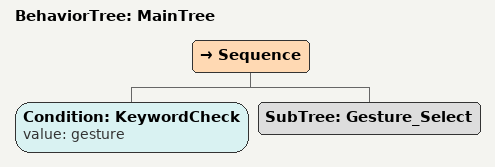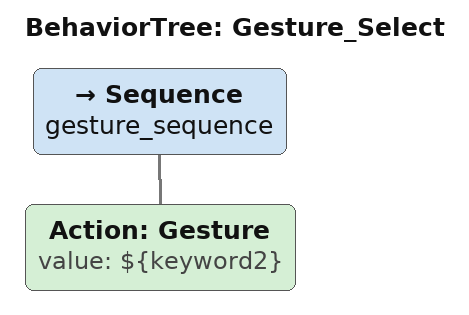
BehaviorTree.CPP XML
<root main_tree_to_execute = "MainTree">
    <BehaviorTree ID="MainTree">
        <Sequence>
            <Condition ID="KeywordCheck" value="gesture" />
            <SubTree ID="Gesture_Select" />
        </Sequence>
    </BehaviorTree>
-
    <BehaviorTree ID="Gesture_Select">
        <Sequence name="gesture_sequence">
            <Action ID="Gesture" value="${keyword2}" />
        </Sequence>
    </BehaviorTree>

</root>
